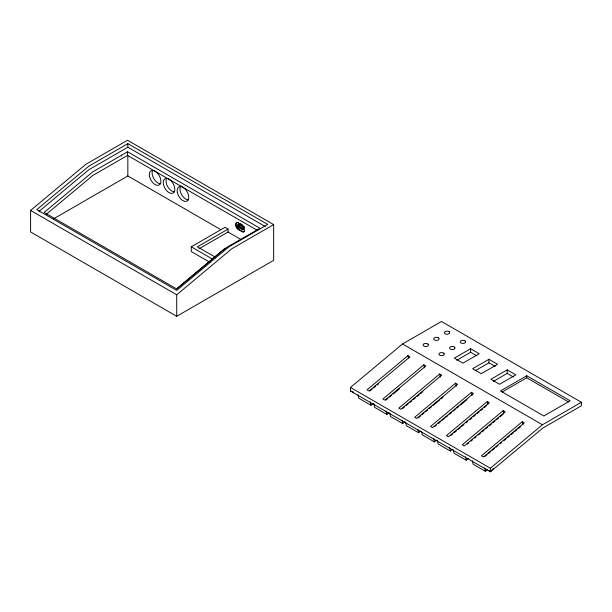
<?xml version="1.0" encoding="UTF-8"?>
<svg xmlns="http://www.w3.org/2000/svg" width="612" height="612" viewBox="0 0 612 612"><rect width="100%" height="100%" fill="white"/><g stroke="black" fill="none" stroke-linecap="round" stroke-linejoin="round"><path stroke-width="0.92" d="M488.881 470.567L490.365 471.76L542.829 428.04L581.4 405.771L581.4 402.26L441.489 321.484L402.528 343.975L350.454 387.457L350.454 390.984L490.365 471.76L493.616 468.333M38.954 211.454L88.778 169.769L127.839 147.217L265.264 226.555M176.616 288.902L225.017 248.426L259.993 228.238L127.548 151.768L92.58 171.964L44.186 212.44L176.616 288.902L225.017 248.426M30.6 210.429L85.772 164.36L127.548 140.24L273.656 224.596L273.656 260.337L176.707 316.312L30.6 231.956L30.6 210.429L176.707 294.777L176.707 316.312M46.359 214.269L92.825 175.453L127.548 155.402L127.548 151.768M176.707 294.777L231.872 248.717L273.656 224.596M407.967 355.664L367.07 389.813L369.082 390.976L409.979 356.827L407.967 355.664L408.464 357.959M369.923 391.045L372.111 389.217M373.572 387.993L375.768 386.164M377.229 384.948L378.69 383.724M358.058 394.786L358.808 398.213L371.017 405.259L373.198 403.446M423.833 364.828L382.936 398.978L384.948 400.141L425.845 365.991L423.833 364.828L424.498 367.881M385.79 400.202L387.985 398.374M389.446 397.157L391.634 395.329M393.095 394.105L399.667 388.62M373.932 403.943L374.674 407.378L386.883 414.423L389.064 412.603M439.707 373.986L398.802 408.135L400.814 409.298L441.711 375.148L439.707 373.986L440.365 377.046M402.39 408.755L404.578 406.926M406.039 405.702L408.235 403.874M409.696 402.658L411.884 400.829M413.345 399.605L415.533 397.777M416.994 396.561L419.189 394.732M420.651 393.508L422.838 391.68M389.798 413.108L390.54 416.535L402.75 423.588L404.93 421.767M455.573 383.15L414.668 417.3L416.68 418.463L457.585 384.313L455.573 383.15L456.238 386.203M418.256 417.919L420.452 416.084M421.913 414.867L424.101 413.039M425.562 411.815L427.75 409.986M429.211 408.77L431.406 406.942M432.868 405.718L439.439 400.233M440.9 399.009L443.088 397.18M405.664 422.265L406.414 425.7L418.616 432.745L420.796 430.924M471.439 392.307L430.542 426.457L432.554 427.62L473.451 393.47L471.439 392.307L472.104 395.367M434.857 426.465L436.318 425.248M438.506 423.42L440.701 421.591M442.162 420.368L444.35 418.539M445.811 417.323L447.999 415.494M449.46 414.27L451.656 412.442M453.117 411.226L455.305 409.39M456.766 408.173L458.954 406.345M460.415 405.121L466.994 399.636M421.53 431.429L422.28 434.857L434.489 441.91L436.67 440.089M487.305 401.472L446.408 435.622L448.42 436.784L489.317 402.635L487.305 401.472L487.971 404.532M450.723 435.629L452.918 433.801M454.372 432.577L456.567 430.749M458.028 429.532L460.216 427.704M461.678 426.48L463.873 424.651M466.061 422.823L467.522 421.607M469.71 419.771L471.906 417.942M473.367 416.726L475.555 414.898M477.016 413.674L479.204 411.845M480.665 410.629L482.86 408.801M484.322 407.577L486.509 405.748M437.396 440.586L438.146 444.021L450.356 451.067L452.536 449.246M503.171 410.637L462.274 444.786L464.286 445.941L505.183 411.792L503.171 410.637L503.837 413.689M467.323 444.182L468.784 442.958M470.972 441.13L472.433 439.913M474.629 438.085L476.082 436.861M478.278 435.033L480.466 433.204M481.927 431.988L484.123 430.152M485.584 428.936L487.772 427.107M489.233 425.883L491.421 424.055M492.882 422.838L495.077 421.01M496.539 419.786L498.726 417.958M500.188 416.741L503.11 414.301M453.27 449.751L454.012 453.178L466.222 460.232L468.402 458.411M522.304 421.676L481.399 455.825L483.411 456.988L524.316 422.838L522.304 421.676L522.969 424.736M484.987 456.445L487.183 454.617M488.644 453.393L490.832 451.564M492.293 450.348L494.481 448.519M495.942 447.296L498.137 445.467M500.325 443.639L501.786 442.415M503.974 440.586L506.17 438.758M507.631 437.542L509.819 435.713M511.28 434.489L513.476 432.661M514.937 431.445L517.125 429.609M518.586 428.392L520.774 426.564M472.395 460.79L473.145 464.225L485.347 471.271L487.527 469.45M490.365 471.76L490.365 468.234L542.439 424.751L581.4 402.26M127.839 143.652L88.862 166.15L36.797 209.633L176.707 290.409L228.773 246.927L267.75 224.428L127.839 143.652L127.839 147.217M53.351 218.966L127.839 175.965L220.878 229.684M209.924 262.318L191.258 251.54L191.258 246.812L224.994 227.327L228.062 229.095L228.062 232.025L198.992 248.809M228.062 229.095L197.378 246.812L215.447 257.239M470.613 348.741L454.318 358.15L462.947 363.138L479.25 353.721L470.613 348.741L470.613 352.252L456.759 360.254M488.912 359.305L472.617 368.715L481.246 373.702L497.548 364.285L488.912 359.305L488.912 362.817L475.057 370.818M507.21 369.87L490.916 379.279L499.545 384.267L515.847 374.85L507.21 369.87L507.21 373.381L493.356 381.383M526.756 375.76L500.471 390.93L543.854 415.984L570.147 400.806L526.756 375.76L526.756 377.818L568.51 401.923M502.108 392.047L526.756 377.818M350.454 390.984L353.751 392.292M470.613 352.252L476.893 355.878M488.912 362.817L495.192 366.443M507.21 373.381L513.491 377.007M127.548 155.402L257.507 230.433M240.072 223.617L242.428 224.979M238.986 224.252L240.554 225.162M243.599 229.003L239.675 226.738A1.109 0.643 60 0 1 238.887 225.377L238.887 224.313M228.062 232.025L241.197 239.606M402.528 343.975L542.439 424.751M191.258 246.812L212.356 258.991M350.454 387.457L490.365 468.234M484.605 467.843L485.347 471.271M465.472 456.797L466.222 460.232M449.606 447.64L450.356 451.067M433.74 438.475L434.489 441.91M417.874 429.318L418.616 432.745M402.007 420.153L402.75 423.588M386.134 410.996L386.883 414.423M370.268 401.832L371.017 405.259M121.436 155.241L121.482 156.006M127.839 155.502L127.839 175.965M243.607 226.027A3.335 1.928 60 0 1 244.471 227.519M244.471 231.321A3.335 1.928 60 0 1 242.428 231.497L238.496 229.232A3.335 1.928 60 0 1 236.217 225.897A8.338 4.812 60 0 1 236.217 223.418A3.335 1.928 60 0 1 237.318 222.393M237.892 222.454A3.335 1.928 60 0 1 238.496 222.714M238.313 224.313A1.109 0.643 60 0 0 238.206 224.703L238.206 225.774A1.109 0.643 60 0 0 238.986 227.128L242.91 229.401A1.109 0.643 60 0 0 243.308 229.5M243.117 226.669A1.109 0.643 60 0 1 243.308 226.868M243.522 231.481A3.335 1.928 60 0 1 242.91 231.221M238.986 228.949A3.335 1.928 60 0 1 238.374 228.505M237.808 227.909A3.335 1.928 60 0 1 236.943 226.409M240.921 227.832A3.335 1.928 60 0 1 238.642 224.497M160.765 183.745A8.201 4.735 60 0 1 154.339 179.484A8.201 4.735 60 0 1 152.327 171.253M174.695 191.793A8.201 4.735 60 0 1 168.269 187.524A8.201 4.735 60 0 1 166.257 179.293M188.626 199.833A8.201 4.735 60 0 1 181.634 194.654A8.201 4.735 60 0 1 180.777 186.071M242.038 225.201L238.114 222.936A3.335 1.928 60 0 0 235.758 224.298A8.338 4.812 60 0 0 235.834 226.119A3.335 1.928 60 0 0 238.114 229.454L242.038 231.718A3.335 1.928 60 0 0 244.402 230.357A8.338 4.812 60 0 0 244.318 228.536A3.335 1.928 60 0 0 242.038 225.201M242.428 226.8L238.496 224.535A1.109 0.643 60 0 0 237.716 224.987L237.716 226.058A1.109 0.643 60 0 0 238.496 227.412L242.428 229.676A1.109 0.643 60 0 0 243.209 229.225L243.209 228.154A1.109 0.643 60 0 0 242.428 226.8M465.105 340.976L464.63 340.677A2.678 1.545 0 0 0 461.096 340.731A2.678 1.545 0 0 0 460.729 342.758L461.203 343.057A2.678 1.545 0 0 0 464.738 343.003A2.678 1.545 0 0 0 465.105 340.976M449.239 331.811L448.764 331.513A2.678 1.545 0 0 0 445.23 331.566A2.678 1.545 0 0 0 444.863 333.601L445.337 333.892A2.678 1.545 0 0 0 448.864 333.838A2.678 1.545 0 0 0 449.239 331.811M454.471 347.111L453.997 346.82A2.678 1.545 0 0 0 450.463 346.874A2.678 1.545 0 0 0 450.095 348.901L450.57 349.2A2.678 1.545 0 0 0 454.096 349.146A2.678 1.545 0 0 0 454.471 347.111M438.597 337.954L438.123 337.656A2.678 1.545 0 0 0 434.597 337.709A2.678 1.545 0 0 0 434.222 339.737L434.696 340.035A2.678 1.545 0 0 0 438.23 339.981A2.678 1.545 0 0 0 438.597 337.954M443.83 353.254L443.356 352.956A2.678 1.545 0 0 0 439.821 353.009A2.678 1.545 0 0 0 439.454 355.044L439.929 355.335A2.678 1.545 0 0 0 443.463 355.281A2.678 1.545 0 0 0 443.83 353.254M427.964 344.089L427.49 343.799A2.678 1.545 0 0 0 423.955 343.852A2.678 1.545 0 0 0 423.588 345.879L424.062 346.178A2.678 1.545 0 0 0 427.597 346.124A2.678 1.545 0 0 0 427.964 344.089M177.35 192.405A8.201 4.735 60 0 0 187.027 201.103A8.201 4.735 60 0 0 184.518 188.419A8.201 4.735 60 0 0 177.35 192.405M163.419 184.365A8.201 4.735 60 0 0 173.097 193.055A8.201 4.735 60 0 0 170.587 180.379A8.201 4.735 60 0 0 163.419 184.365M149.489 176.325A8.201 4.735 60 0 0 159.166 185.015A8.201 4.735 60 0 0 156.657 172.339A8.201 4.735 60 0 0 149.489 176.325"/></g></svg>
